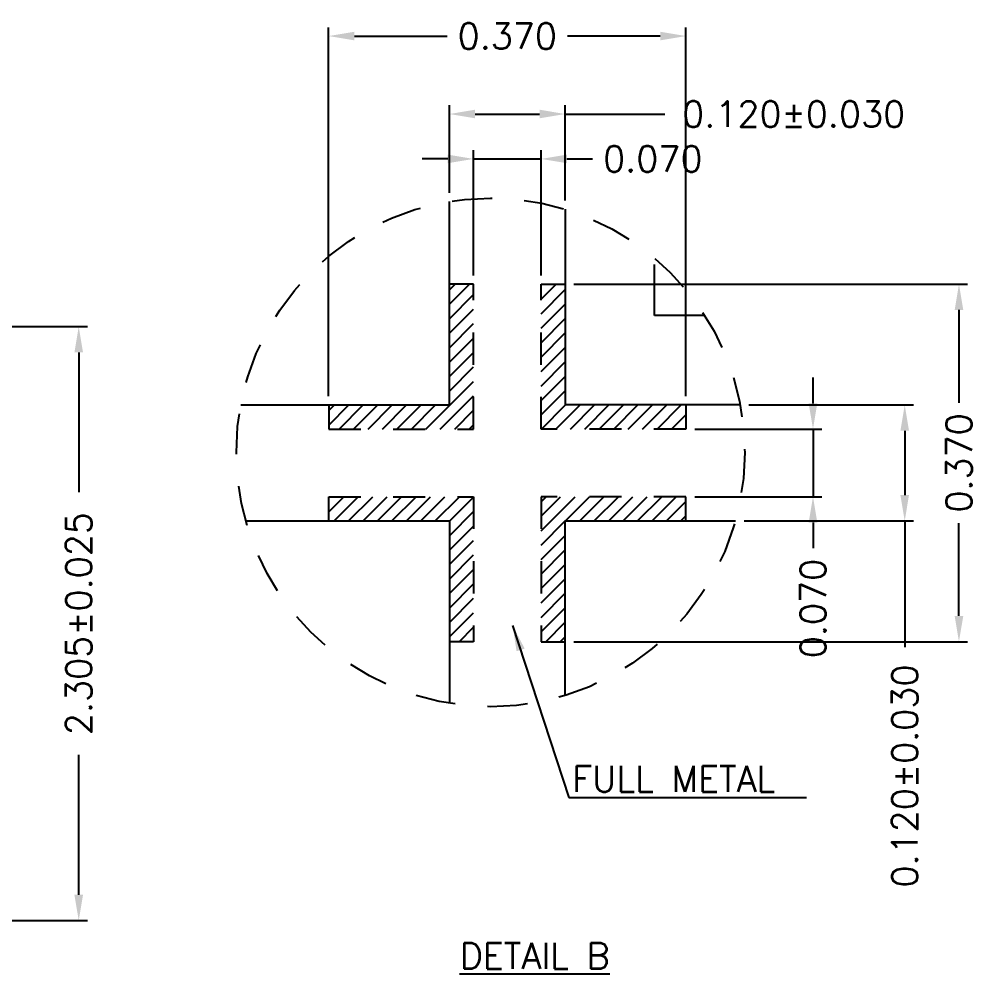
# Model space of a CAD drawing. Header units: millimetres. Extents: x 413.79 to 422.62, y 93.98 to 100.
# Drawn here: x 419.644 to 422.617, y 96.562 to 99.527 of the extents above; entities that cross this region are included whole.
import ezdxf

# ---------------------------------------------------------------- set-up
doc = ezdxf.new("R2010")
doc.units = ezdxf.units.MM
doc.header["$LTSCALE"] = 0.5
doc.header["$PDMODE"] = 98
doc.linetypes.add('HIDDEN', pattern=[0.375, 0.25, -0.125])
doc.linetypes.add('PHANTOM2', pattern=[31.75, 15.875, -3.175, 3.175, -3.175, 3.175, -3.175])
for name, color, linetype in [('1', 7, 'HIDDEN'), ('1D', 4, 'Continuous'), ('DIMENSION', 3, 'Continuous'), ('PKG', 1, 'PHANTOM2')]:
    doc.layers.add(name, color=color, linetype=linetype)
doc.styles.add('SIMPLEX', font='simplex.shx', dxfattribs={"bigfont": 'AllInOneBig.shx'})
doc.dimstyles.new('Standard3', dxfattribs={"dimtxt": 0.08, "dimasz": 0.08, "dimexe": 0.027, "dimexo": 0.027, "dimgap": 0.027, "dimtad": 1, "dimdec": 3, "dimlfac": 1.25, "dimrnd": 0.0005, "dimzin": 1, "dimtxsty": 'SIMPLEX', "dimcen": 0.1905, "dimclrd": 256, "dimclre": 256, "dimclrt": 256, "dimazin": 3, "dimtp": 0.03, "dimtm": 0.05, "dimtfac": 0.8, "dimtdec": 3, "dimtmove": 0, "dimatfit": 3, "dimfxl": 0.05, "dimtzin": 4, "dimlwd": -1, "dimlwe": -1})

# ---------------------------------------------------------------- blocks, each defined once
blk = doc.blocks.new('*D149')
at = {"layer": 'Defpoints', "color": 0, "ltscale": 0.1, "transparency": 16777216}
for p in [(418.357, 98.5717), (418.357, 96.7277), (419.8296, 96.7277)]:
    blk.add_point(p, dxfattribs=at)
at = {"layer": 'DIMENSION', "ltscale": 0.1, "transparency": 16777216}
for p, q in [((418.384, 98.5717), (419.8566, 98.5717)), ((419.8296, 98.4917), (419.8296, 98.0576)), ((419.8296, 96.8077), (419.8296, 97.2417)), ((418.384, 96.7277), (419.8566, 96.7277))]:
    blk.add_line(p, q, dxfattribs=at)
for points in [[(419.8162, 98.4917), (419.8429, 98.4917), (419.8296, 98.5717)], [(419.8162, 96.8077), (419.8429, 96.8077), (419.8296, 96.7277)]]:
    blk.add_solid(points, dxfattribs=at)
at = {"layer": 'DIMENSION', "ltscale": 0.1, "transparency": 16777216, "insert": (419.8296, 97.6497), "char_height": 0.08, "attachment_point": 5, "rotation": 90, "style": 'SIMPLEX'}
blk.add_mtext('\\A1;2.305%%P0.025', dxfattribs=at)
blk = doc.blocks.new('*D150')
at = {"layer": 'Defpoints', "color": 0, "ltscale": 0.1, "transparency": 16777216}
for p in [(421.341, 99.2319), (420.981, 98.9606), (421.341, 98.9361)]:
    blk.add_point(p, dxfattribs=at)
at = {"layer": 'DIMENSION', "ltscale": 0.1, "transparency": 16777216}
for p, q in [((420.981, 98.9876), (420.981, 99.2589)), ((421.341, 98.9631), (421.341, 99.2589)), ((421.061, 99.2319), (421.261, 99.2319)), ((421.341, 99.2319), (421.6502, 99.2319))]:
    blk.add_line(p, q, dxfattribs=at)
for points in [[(421.061, 99.2453), (421.061, 99.2186), (420.981, 99.2319)], [(421.261, 99.2453), (421.261, 99.2186), (421.341, 99.2319)]]:
    blk.add_solid(points, dxfattribs=at)
at = {"layer": 'DIMENSION', "ltscale": 0.1, "transparency": 16777216, "insert": (422.0506, 99.2319), "char_height": 0.08, "attachment_point": 5, "style": 'SIMPLEX'}
blk.add_mtext('\\A1;0.120%%P0.030', dxfattribs=at)
blk = doc.blocks.new('*D151')
at = {"layer": 'Defpoints', "color": 0, "ltscale": 0.1, "transparency": 16777216}
for p in [(421.266, 99.0925), (421.056, 98.7035), (421.266, 98.7035)]:
    blk.add_point(p, dxfattribs=at)
at = {"layer": 'DIMENSION', "ltscale": 0.1, "transparency": 16777216}
for p, q in [((421.056, 98.7305), (421.056, 99.1195)), ((421.266, 98.7305), (421.266, 99.1195)), ((420.976, 99.0925), (420.896, 99.0925)), ((421.056, 99.0925), (421.266, 99.0925)), ((421.346, 99.0925), (421.426, 99.0925))]:
    blk.add_line(p, q, dxfattribs=at)
for points in [[(420.976, 99.1059), (420.976, 99.0792), (421.056, 99.0925)], [(421.346, 99.1059), (421.346, 99.0792), (421.266, 99.0925)]]:
    blk.add_solid(points, dxfattribs=at)
at = {"layer": 'DIMENSION', "ltscale": 0.1, "transparency": 16777216, "insert": (421.613, 99.0925), "char_height": 0.08, "attachment_point": 5, "style": 'SIMPLEX'}
blk.add_mtext('\\A1;0.070', dxfattribs=at)
blk = doc.blocks.new('*D152')
at = {"layer": 'Defpoints', "color": 0, "ltscale": 0.1, "transparency": 16777216}
for p in [(421.716, 99.474), (420.606, 98.3285), (421.716, 98.3285)]:
    blk.add_point(p, dxfattribs=at)
at = {"layer": 'DIMENSION', "ltscale": 0.1, "transparency": 16777216}
for p, q in [((420.606, 98.3555), (420.606, 99.501)), ((421.716, 98.3555), (421.716, 99.501)), ((420.686, 99.474), (420.974, 99.474)), ((421.636, 99.474), (421.348, 99.474))]:
    blk.add_line(p, q, dxfattribs=at)
for points in [[(420.686, 99.4874), (420.686, 99.4607), (420.606, 99.474)], [(421.636, 99.4874), (421.636, 99.4607), (421.716, 99.474)]]:
    blk.add_solid(points, dxfattribs=at)
at = {"layer": 'DIMENSION', "ltscale": 0.1, "transparency": 16777216, "insert": (421.161, 99.474), "char_height": 0.08, "attachment_point": 5, "style": 'SIMPLEX'}
blk.add_mtext('\\A1;0.370', dxfattribs=at)
blk = doc.blocks.new('*D153')
at = {"layer": 'Defpoints', "color": 0, "ltscale": 0.1, "transparency": 16777216}
for p in [(421.341, 98.7035), (421.341, 97.5935), (422.564, 97.5935)]:
    blk.add_point(p, dxfattribs=at)
at = {"layer": 'DIMENSION', "ltscale": 0.1, "transparency": 16777216}
for p, q in [((421.368, 98.7035), (422.591, 98.7035)), ((422.564, 98.6235), (422.564, 98.3355)), ((422.564, 97.6735), (422.564, 97.9615)), ((421.368, 97.5935), (422.591, 97.5935))]:
    blk.add_line(p, q, dxfattribs=at)
for points in [[(422.5507, 98.6235), (422.5774, 98.6235), (422.564, 98.7035)], [(422.5507, 97.6735), (422.5774, 97.6735), (422.564, 97.5935)]]:
    blk.add_solid(points, dxfattribs=at)
at = {"layer": 'DIMENSION', "ltscale": 0.1, "transparency": 16777216, "insert": (422.564, 98.1485), "char_height": 0.08, "attachment_point": 5, "rotation": 90, "style": 'SIMPLEX'}
blk.add_mtext('\\A1;0.370', dxfattribs=at)
blk = doc.blocks.new('*D154')
at = {"layer": 'Defpoints', "color": 0, "ltscale": 0.1, "transparency": 16777216}
for p in [(421.8847, 98.3285), (421.8693, 97.9685), (422.3955, 97.9685)]:
    blk.add_point(p, dxfattribs=at)
at = {"layer": 'DIMENSION', "ltscale": 0.1, "transparency": 16777216}
for p, q in [((421.9117, 98.3285), (422.4225, 98.3285)), ((422.3955, 98.2485), (422.3955, 98.0485)), ((421.8963, 97.9685), (422.4225, 97.9685)), ((422.3955, 97.9685), (422.3955, 97.5766))]:
    blk.add_line(p, q, dxfattribs=at)
for points in [[(422.3822, 98.2485), (422.4088, 98.2485), (422.3955, 98.3285)], [(422.3822, 98.0485), (422.4088, 98.0485), (422.3955, 97.9685)]]:
    blk.add_solid(points, dxfattribs=at)
at = {"layer": 'DIMENSION', "ltscale": 0.1, "transparency": 16777216, "insert": (422.3955, 97.1763), "char_height": 0.08, "attachment_point": 5, "rotation": 90, "style": 'SIMPLEX'}
blk.add_mtext('\\A1;0.120%%P0.030', dxfattribs=at)
blk = doc.blocks.new('*D155')
at = {"layer": 'Defpoints', "color": 0, "ltscale": 0.1, "transparency": 16777216}
for p in [(421.716, 98.2535), (421.716, 98.0435), (422.1106, 98.0435)]:
    blk.add_point(p, dxfattribs=at)
at = {"layer": 'DIMENSION', "ltscale": 0.1, "transparency": 16777216}
for p, q in [((422.1106, 98.3335), (422.1106, 98.4135)), ((421.743, 98.2535), (422.1376, 98.2535)), ((422.1106, 98.2535), (422.1106, 98.0435)), ((421.743, 98.0435), (422.1376, 98.0435)), ((422.1106, 97.9635), (422.1106, 97.8835))]:
    blk.add_line(p, q, dxfattribs=at)
for points in [[(422.0972, 98.3335), (422.1239, 98.3335), (422.1106, 98.2535)], [(422.0972, 97.9635), (422.1239, 97.9635), (422.1106, 98.0435)]]:
    blk.add_solid(points, dxfattribs=at)
at = {"layer": 'DIMENSION', "ltscale": 0.1, "transparency": 16777216, "insert": (422.1106, 97.6965), "char_height": 0.08, "attachment_point": 5, "rotation": 90, "style": 'SIMPLEX'}
blk.add_mtext('\\A1;0.070', dxfattribs=at)

msp = doc.modelspace()

# ---------------------------------------------------------------- hatches: boundary and pattern name
at = {"layer": 'DIMENSION', "ltscale": 0.1}
h = msp.add_hatch(dxfattribs=at)
h.set_pattern_fill('ANSI31', color=4, scale=0.01)
h.set_pattern_definition([(45, (427.661823, 97.149754), (-0.02245064, 0.02245064), [])])
h.paths.add_polyline_path([(421.05605, 98.25355), (421.05605, 98.70355), (420.98105, 98.70355), (420.98105, 98.32855), (420.60605, 98.32855), (420.60605, 98.25355)])
h.paths.add_polyline_path([(421.34105, 98.32855), (421.34105, 98.70355), (421.26605, 98.70355), (421.26605, 98.25355), (421.71605, 98.25355), (421.71605, 98.32855)])
h.paths.add_polyline_path([(421.26605, 98.04355), (421.26605, 97.59355), (421.34105, 97.59355), (421.34105, 97.96855), (421.71605, 97.96855), (421.71605, 98.04355)])
h.paths.add_polyline_path([(421.05605, 98.04355), (420.60605, 98.04355), (420.60605, 97.96855), (420.98105, 97.96855), (420.98105, 97.59355), (421.05605, 97.59355)])

# ---------------------------------------------------------------- linework, layer by layer
at = {"ltscale": 0.1}
for p in [(421.34105, 98.9361), (421.8847, 98.32855)]:
    msp.add_line(p, (421.34105, 98.32855), dxfattribs=at)
at = {"ltscale": 0.02}
for points in [[(420.33305, 98.32855), (420.98105, 98.32855), (420.98105, 98.96059)], [(420.34842, 97.96855), (420.98105, 97.96855), (420.98105, 97.40209)], [(421.34105, 97.42658), (421.34105, 97.96855), (421.86933, 97.96855)]]:
    msp.add_lwpolyline(points, dxfattribs=at)
at = {"linetype": 'HIDDEN'}
msp.add_circle((421.10887, 98.18134), 0.78967, dxfattribs=at)
at = {"layer": '1', "ltscale": 0.3}
for points in [[(420.60605, 98.32855), (420.60605, 98.25355), (421.05605, 98.25355), (421.05605, 98.70355), (420.98105, 98.70355)], [(421.71605, 98.32855), (421.71605, 98.25355), (421.26605, 98.25355), (421.26605, 98.70355), (421.34105, 98.70355)], [(420.60605, 97.96855), (420.60605, 98.04355), (421.05605, 98.04355), (421.05605, 97.59355), (420.98105, 97.59355)], [(421.71605, 97.96855), (421.71605, 98.04355), (421.26605, 98.04355), (421.26605, 97.59355), (421.34105, 97.59355)]]:
    msp.add_lwpolyline(points, dxfattribs=at)
at = {"layer": 'PKG', "color": 1, "ltscale": 0.02}
msp.add_lwpolyline([(421.7746, 98.60605), (421.61855, 98.60605), (421.61855, 98.7845)], dxfattribs=at)

# ---------------------------------------------------------------- texts
at = {"layer": '1D', "ltscale": 0.1, "char_height": 0.08, "width": 0.7819107, "attachment_point": 1, "style": 'SIMPLEX'}
for s, insert in [('FULL METAL', (421.3627, 97.20763)), ('{\\LDETAIL B}', (421.01285, 96.6581))]:
    msp.add_mtext(s, dxfattribs=dict(at, insert=insert))

# ---------------------------------------------------------------- dimensions: what is measured, and where the dimension line sits
at = {"layer": 'DIMENSION', "ltscale": 0.1}
for base, p1, p2, text, picture, middle in [((421.71605, 99.47403), (420.60605, 98.32855), (421.71605, 98.32855), '0.370', '*D152', (421.16105, 99.47403)), ((421.26605, 99.09254), (421.05605, 98.70355), (421.26605, 98.70355), '0.070', '*D151', (421.61305, 99.09254))]:
    dim = msp.add_linear_dim(base=base, p1=p1, p2=p2, text=text, dimstyle='Standard3', override={"dimpost": ''}, dxfattribs=at)
    dim.commit()
    dim.dimension.update_dxf_attribs({"geometry": picture, "text_midpoint": middle})
dim = msp.add_linear_dim(base=(421.34105, 99.23193), p1=(420.98105, 98.96059), p2=(421.34105, 98.9361), text='0.120%%P0.030', dimstyle='Standard3', dxfattribs=at)
dim.commit()
dim.dimension.update_dxf_attribs({"geometry": '*D150', "text_midpoint": (422.05058, 99.23193), "dimtype": 160})
for base, p1, p2, text, picture, middle in [((422.56403, 97.59355), (421.34105, 98.70355), (421.34105, 97.59355), '0.370', '*D153', (422.56403, 98.14855)), ((422.11057, 98.04355), (421.71605, 98.25355), (421.71605, 98.04355), '0.070', '*D155', (422.11057, 97.69655))]:
    dim = msp.add_linear_dim(base=base, p1=p1, p2=p2, angle=90, text=text, dimstyle='Standard3', override={"dimpost": ''}, dxfattribs=at)
    dim.commit()
    dim.dimension.update_dxf_attribs({"geometry": picture, "text_midpoint": middle})
dim = msp.add_linear_dim(base=(419.82955, 96.72765), p1=(418.357, 98.57165), p2=(418.357, 96.72765), angle=90, text='<>%%P0.025', dimstyle='Standard3', dxfattribs=at)
dim.commit()
dim.dimension.update_dxf_attribs({"geometry": '*D149', "text_midpoint": (419.82955, 97.64965)})
dim = msp.add_linear_dim(base=(422.39551, 97.96855), p1=(421.8847, 98.32855), p2=(421.86933, 97.96855), angle=90, text='0.120%%P0.030', dimstyle='Standard3', dxfattribs=at)
dim.commit()
dim.dimension.update_dxf_attribs({"geometry": '*D154', "text_midpoint": (422.39551, 97.17628), "dimtype": 160})

# ---------------------------------------------------------------- leaders
at = {"color": 1, "ltscale": 0.1}
msp.add_leader([(421.17736, 97.64401), (421.35225, 97.11019), (422.09023, 97.11019)], dimstyle='Standard3', override={"dimgap": 0.027, "dimtad": 0}, dxfattribs=at)

doc.saveas('drawing.dxf')
